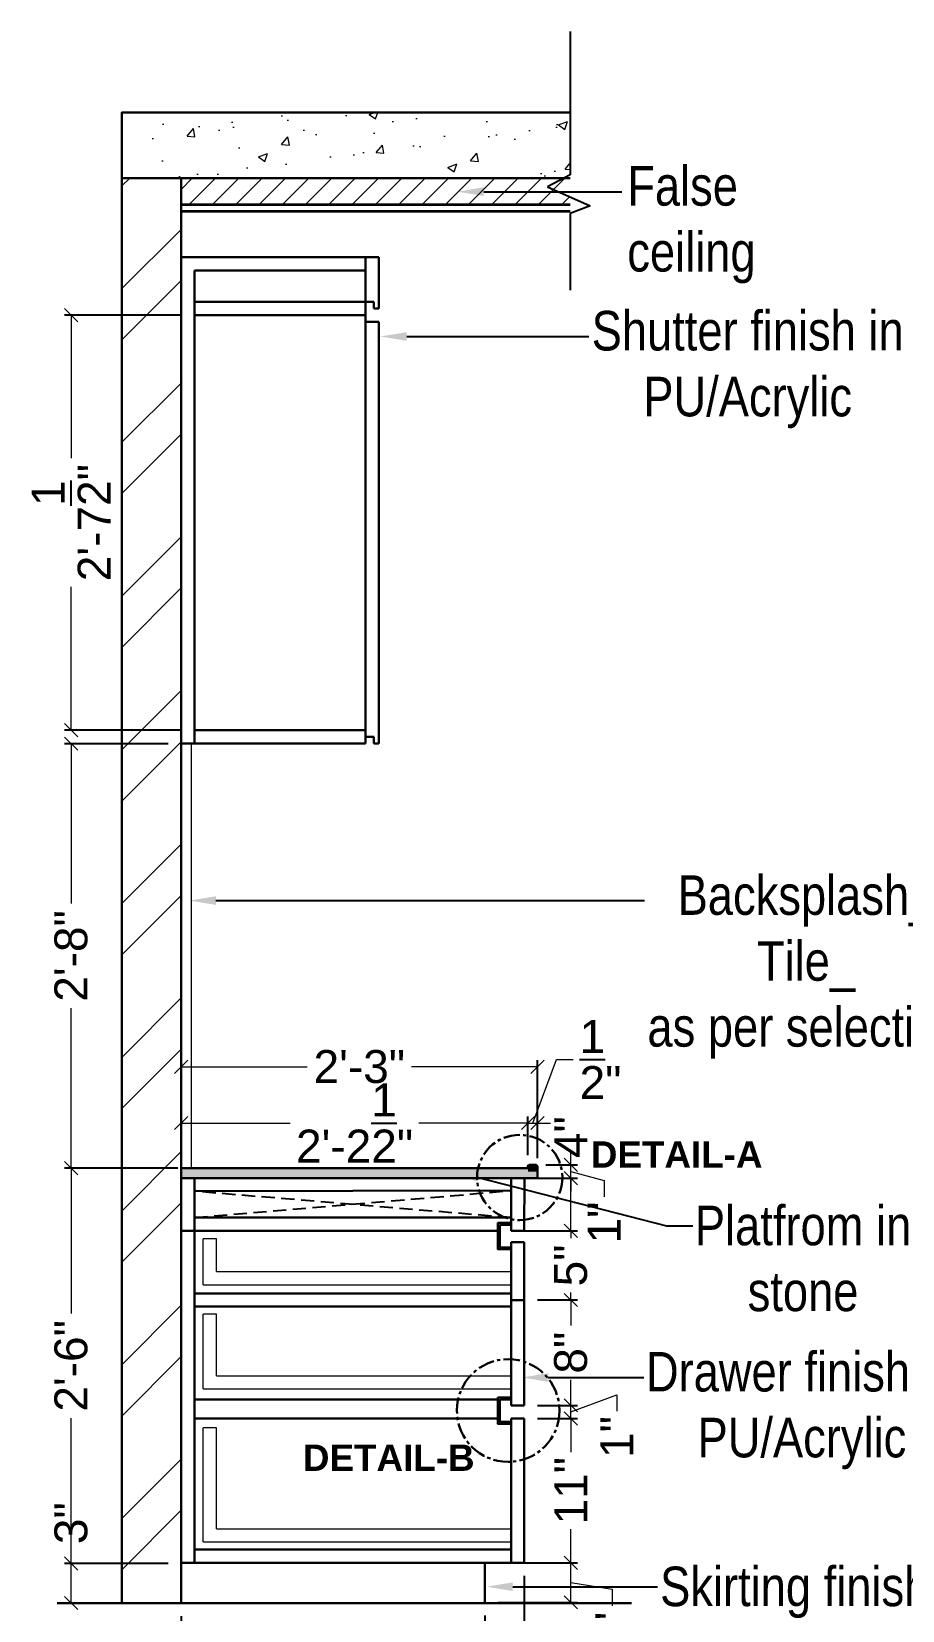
# Model space of a CAD drawing. Header units: millimetres. Extents: x 56222 to 3066687, y -650199 to -121287.
# Drawn here: x 134828 to 134894.1, y -184697.6 to -184577.7 of the extents above; entities that cross this region are included whole.
import ezdxf
from ezdxf import colors
from ezdxf.entities.mleader import LeaderData, LeaderLine
from ezdxf.math import Vec2, Vec3

# ---------------------------------------------------------------- set-up
doc = ezdxf.new("R2010")
doc.units = ezdxf.units.MM
doc.header["$MEASUREMENT"] = 0
doc.header["$PDMODE"] = 35
for name, pattern in [('CENTER', [2, 1.25, -0.25, 0.25, -0.25]), ('DASHED', [0.75, 0.5, -0.25]), ('DASHEDX2', [1.5, 1, -0.5])]:
    doc.linetypes.add(name, pattern=pattern)
doc.layers.get('Defpoints').update_dxf_attribs({"color": 220})
for name, color, linetype, lineweight in [('COLUMN', 1, 'Continuous', 30), ('DIM.', 250, 'Continuous', 13), ('dim05', 1, 'Continuous', 13), ('FURNITURE', 32, 'Continuous', 9), ('furniture dimensions', 1, 'DASHED', 0), ('GF FALSE CEILING', 6, 'Continuous', 35), ('hatch-wall', 8, 'Continuous', 9), ('SECTION ( SLAB PLine )', 104, 'Continuous', 30), ('Text', 7, 'Continuous', 15), ('wall', 7, 'Continuous', 30), ('XX~SLAB ( BEAM )~ ( DIM )', 7, 'Continuous', 9)]:
    doc.layers.add(name, color=color, linetype=linetype, lineweight=lineweight)
doc.styles.add('Arial', font='arial.ttf')
doc.styles.get("Standard").update_dxf_attribs({"font": 'arial.ttf', "height": 6})
doc.styles.add('style4', font='ARIALN.TTF')
doc.dimstyles.new('ISO-25', dxfattribs={"dimtxt": 2.5, "dimasz": 1, "dimexe": 0.5, "dimexo": 1, "dimtad": 0, "dimdec": 1, "dimlunit": 4, "dimtxsty": 'Standard', "dimblk": 'OBLIQUE', "dimcen": 2.5, "dimclrd": 1, "dimclre": 1, "dimclrt": 5, "dimadec": 0, "dimazin": 0, "dimtfac": 1, "dimtdec": 1, "dimtmove": 0, "dimatfit": 3, "dimfxl": 1, "dimlwd": -1, "dimarcsym": 0})

# ---------------------------------------------------------------- blocks, each defined once
blk = doc.blocks.new('_Oblique')
at = {"layer": 'wall', "color": 0, "lineweight": -2}
blk.add_line((-0.5, -0.5), (0.5, 0.5), dxfattribs=at)
blk = doc.blocks.new('*D426')
at = {"layer": 'Defpoints', "color": 0, "lineweight": 30, "transparency": 16777216}
for p in [(134830.99, -184693.99), (134839.35, -184693.99), (134839.35, -184696.99)]:
    blk.add_point(p, dxfattribs=at)
at = {"layer": 'dim05', "color": 1, "linetype": 'Continuous', "transparency": 16777216}
for p, q in [((134830.99, -184693.99), (134830.99, -184692.99)), ((134830.99, -184696.99), (134830.99, -184693.99))]:
    blk.add_line(p, q, dxfattribs=at)
at = {"layer": 'dim05', "color": 1, "linetype": 'Continuous', "lineweight": -2, "transparency": 16777216}
for p, q in [((134838.35, -184693.99), (134830.49, -184693.99)), ((134838.35, -184696.99), (134830.49, -184696.99))]:
    blk.add_line(p, q, dxfattribs=at)
at = {"layer": 'dim05', "color": 1, "transparency": 16777216}
for p, rotation in [((134830.99, -184693.99), 90), ((134830.99, -184696.99), 270)]:
    blk.add_blockref('_Oblique', p, dxfattribs=dict(at, rotation=rotation))
at = {"layer": 'dim05', "color": 5, "lineweight": 25, "transparency": 16777216, "insert": (134830.99, -184690.93), "char_height": 2.5, "attachment_point": 5, "rotation": 90, "style": 'Arial'}
blk.add_mtext('3"', dxfattribs=at)
blk = doc.blocks.new('*D427')
at = {"layer": 'Defpoints', "color": 0, "lineweight": 30, "transparency": 16777216}
for p in [(134830.99, -184663.99), (134839.35, -184663.99), (134839.35, -184693.99)]:
    blk.add_point(p, dxfattribs=at)
at = {"layer": 'dim05', "color": 1, "linetype": 'Continuous', "lineweight": -2, "transparency": 16777216}
for p, q in [((134838.35, -184663.99), (134830.49, -184663.99)), ((134838.35, -184693.99), (134830.49, -184693.99))]:
    blk.add_line(p, q, dxfattribs=at)
at = {"layer": 'dim05', "color": 1, "linetype": 'Continuous', "transparency": 16777216}
for p, q in [((134830.99, -184663.99), (134830.99, -184675.02)), ((134830.99, -184693.99), (134830.99, -184682.96))]:
    blk.add_line(p, q, dxfattribs=at)
at = {"layer": 'dim05', "color": 1, "transparency": 16777216}
for p, rotation in [((134830.99, -184663.99), 90), ((134830.99, -184693.99), 270)]:
    blk.add_blockref('_Oblique', p, dxfattribs=dict(at, rotation=rotation))
at = {"layer": 'dim05', "color": 5, "lineweight": 25, "transparency": 16777216, "insert": (134830.99, -184678.99), "char_height": 2.5, "attachment_point": 5, "rotation": 90, "style": 'Arial'}
blk.add_mtext('2\'-6"', dxfattribs=at)
blk = doc.blocks.new('*D428')
at = {"layer": 'Defpoints', "color": 0, "lineweight": 30, "transparency": 16777216}
for p in [(134830.99, -184631.77), (134839.35, -184631.77), (134840.1, -184663.99)]:
    blk.add_point(p, dxfattribs=at)
at = {"layer": 'dim05', "color": 1, "linetype": 'Continuous', "lineweight": -2, "transparency": 16777216}
for p, q in [((134838.35, -184631.77), (134830.49, -184631.77)), ((134839.1, -184663.99), (134830.49, -184663.99))]:
    blk.add_line(p, q, dxfattribs=at)
at = {"layer": 'dim05', "color": 1, "linetype": 'Continuous', "transparency": 16777216}
for p, q in [((134830.99, -184631.77), (134830.99, -184643.91)), ((134830.99, -184663.99), (134830.99, -184651.85))]:
    blk.add_line(p, q, dxfattribs=at)
at = {"layer": 'dim05', "color": 1, "transparency": 16777216}
for p, rotation in [((134830.99, -184631.77), 90), ((134830.99, -184663.99), 270)]:
    blk.add_blockref('_Oblique', p, dxfattribs=dict(at, rotation=rotation))
at = {"layer": 'dim05', "color": 5, "lineweight": 25, "transparency": 16777216, "insert": (134830.99, -184647.88), "char_height": 2.5, "attachment_point": 5, "rotation": 90, "style": 'Arial'}
blk.add_mtext('2\'-8"', dxfattribs=at)
blk = doc.blocks.new('*D429')
at = {"layer": 'Defpoints', "color": 0, "lineweight": 30, "transparency": 16777216}
for p in [(134830.99, -184599.24), (134840.35, -184599.24), (134840.35, -184630.74)]:
    blk.add_point(p, dxfattribs=at)
at = {"layer": 'dim05', "color": 1, "linetype": 'Continuous', "lineweight": -2, "transparency": 16777216}
for p, q in [((134839.35, -184599.24), (134830.49, -184599.24)), ((134839.35, -184630.74), (134830.49, -184630.74))]:
    blk.add_line(p, q, dxfattribs=at)
at = {"layer": 'dim05', "color": 1, "linetype": 'Continuous', "transparency": 16777216}
for p, q in [((134830.99, -184599.24), (134830.99, -184610.11)), ((134830.99, -184630.74), (134830.99, -184619.87))]:
    blk.add_line(p, q, dxfattribs=at)
at = {"layer": 'dim05', "color": 1, "transparency": 16777216}
for p, rotation in [((134830.99, -184599.24), 90), ((134830.99, -184630.74), 270)]:
    blk.add_blockref('_Oblique', p, dxfattribs=dict(at, rotation=rotation))
at = {"layer": 'dim05', "color": 5, "lineweight": 25, "transparency": 16777216, "insert": (134830.99, -184614.99), "char_height": 2.5, "attachment_point": 5, "rotation": 90, "style": 'Arial'}
blk.add_mtext('2\'-7{\\H1x;\\S1/2;}"', dxfattribs=at)
blk = doc.blocks.new('*D447')
at = {"layer": 'Defpoints', "color": 0, "lineweight": 30, "transparency": 16777216}
for p in [(134862.39, -184693.94), (134868.92, -184693.94), (134862.39, -184696.94)]:
    blk.add_point(p, dxfattribs=at)
at = {"layer": 'dim05', "color": 1, "linetype": 'Continuous', "lineweight": -2, "transparency": 16777216}
for p, q in [((134863.39, -184693.94), (134869.42, -184693.94)), ((134863.39, -184696.94), (134869.42, -184696.94))]:
    blk.add_line(p, q, dxfattribs=at)
at = {"layer": 'dim05', "color": 1, "linetype": 'Continuous', "transparency": 16777216}
for p, q in [((134868.92, -184696.94), (134868.92, -184693.94)), ((134868.92, -184695.44), (134872.06, -184695.95)), ((134872.06, -184695.95), (134872.06, -184697.2))]:
    blk.add_line(p, q, dxfattribs=at)
at = {"layer": 'dim05', "color": 1, "transparency": 16777216}
for p, rotation in [((134868.92, -184693.94), 90), ((134868.92, -184696.94), 270)]:
    blk.add_blockref('_Oblique', p, dxfattribs=dict(at, rotation=rotation))
at = {"layer": 'dim05', "color": 5, "lineweight": 25, "transparency": 16777216, "insert": (134872.06, -184699.26), "char_height": 2.5, "attachment_point": 5, "rotation": 90, "style": 'Arial'}
blk.add_mtext('3"', dxfattribs=at)
blk = doc.blocks.new('*D448')
at = {"layer": 'Defpoints', "color": 0, "lineweight": 30, "transparency": 16777216}
for p in [(134865.39, -184682.99), (134868.92, -184682.99), (134865.39, -184693.94)]:
    blk.add_point(p, dxfattribs=at)
at = {"layer": 'dim05', "color": 1, "linetype": 'Continuous', "lineweight": -2, "transparency": 16777216}
for p, q in [((134866.39, -184682.99), (134869.42, -184682.99)), ((134866.39, -184693.94), (134869.42, -184693.94))]:
    blk.add_line(p, q, dxfattribs=at)
at = {"layer": 'dim05', "color": 1, "linetype": 'Continuous', "transparency": 16777216}
for p, q in [((134868.92, -184682.99), (134868.92, -184685.55)), ((134868.92, -184693.94), (134868.92, -184691.38))]:
    blk.add_line(p, q, dxfattribs=at)
at = {"layer": 'dim05', "color": 1, "transparency": 16777216}
for p, rotation in [((134868.92, -184682.99), 90), ((134868.92, -184693.94), 270)]:
    blk.add_blockref('_Oblique', p, dxfattribs=dict(at, rotation=rotation))
at = {"layer": 'dim05', "color": 5, "lineweight": 25, "transparency": 16777216, "insert": (134868.92, -184688.47), "char_height": 2.5, "attachment_point": 5, "rotation": 90, "style": 'Arial'}
blk.add_mtext('11"', dxfattribs=at)
blk = doc.blocks.new('*D449')
at = {"layer": 'Defpoints', "color": 0, "lineweight": 30, "transparency": 16777216}
for p in [(134865.39, -184681.99), (134868.92, -184681.99), (134865.39, -184682.99)]:
    blk.add_point(p, dxfattribs=at)
at = {"layer": 'dim05', "color": 1, "linetype": 'Continuous', "transparency": 16777216}
for p, q in [((134868.92, -184681.99), (134868.92, -184680.99)), ((134868.92, -184682.49), (134872.42, -184681.19)), ((134872.42, -184681.19), (134872.42, -184682.44)), ((134868.92, -184682.99), (134868.92, -184681.99)), ((134868.92, -184682.99), (134868.92, -184681.99)), ((134868.92, -184682.99), (134868.92, -184683.99))]:
    blk.add_line(p, q, dxfattribs=at)
at = {"layer": 'dim05', "color": 1, "linetype": 'Continuous', "lineweight": -2, "transparency": 16777216}
for p, q in [((134866.39, -184681.99), (134869.42, -184681.99)), ((134866.39, -184682.99), (134869.42, -184682.99))]:
    blk.add_line(p, q, dxfattribs=at)
at = {"layer": 'dim05', "color": 1, "transparency": 16777216}
for p, rotation in [((134868.92, -184681.99), 270), ((134868.92, -184682.99), 90)]:
    blk.add_blockref('_Oblique', p, dxfattribs=dict(at, rotation=rotation))
at = {"layer": 'dim05', "color": 5, "lineweight": 25, "transparency": 16777216, "insert": (134872.42, -184684.39), "char_height": 2.5, "attachment_point": 5, "rotation": 90, "style": 'Arial'}
blk.add_mtext('1"', dxfattribs=at)
blk = doc.blocks.new('*D450')
at = {"layer": 'Defpoints', "color": 0, "lineweight": 30, "transparency": 16777216}
for p in [(134865.39, -184673.99), (134868.92, -184673.99), (134865.39, -184681.99)]:
    blk.add_point(p, dxfattribs=at)
at = {"layer": 'dim05', "color": 1, "linetype": 'Continuous', "lineweight": -2, "transparency": 16777216}
for p, q in [((134866.39, -184673.99), (134869.42, -184673.99)), ((134866.39, -184681.99), (134869.42, -184681.99))]:
    blk.add_line(p, q, dxfattribs=at)
at = {"layer": 'dim05', "color": 1, "linetype": 'Continuous', "transparency": 16777216}
for p, q in [((134868.92, -184673.99), (134868.92, -184675.93)), ((134868.92, -184681.99), (134868.92, -184680.06))]:
    blk.add_line(p, q, dxfattribs=at)
at = {"layer": 'dim05', "color": 1, "transparency": 16777216}
for p, rotation in [((134868.92, -184673.99), 90), ((134868.92, -184681.99), 270)]:
    blk.add_blockref('_Oblique', p, dxfattribs=dict(at, rotation=rotation))
at = {"layer": 'dim05', "color": 5, "lineweight": 25, "transparency": 16777216, "insert": (134868.92, -184677.99), "char_height": 2.5, "attachment_point": 5, "rotation": 90, "style": 'Arial'}
blk.add_mtext('8"', dxfattribs=at)
blk = doc.blocks.new('*D451')
at = {"layer": 'Defpoints', "color": 0, "lineweight": 30, "transparency": 16777216}
for p in [(134865.39, -184668.74), (134868.92, -184668.74), (134865.39, -184673.99)]:
    blk.add_point(p, dxfattribs=at)
at = {"layer": 'dim05', "color": 1, "linetype": 'Continuous', "transparency": 16777216}
for p, q in [((134868.92, -184668.74), (134868.92, -184667.74)), ((134868.92, -184668.74), (134868.92, -184669.31)), ((134868.92, -184673.99), (134868.92, -184673.43)), ((134868.92, -184673.99), (134868.92, -184674.99))]:
    blk.add_line(p, q, dxfattribs=at)
at = {"layer": 'dim05', "color": 1, "linetype": 'Continuous', "lineweight": -2, "transparency": 16777216}
for p, q in [((134866.39, -184668.74), (134869.42, -184668.74)), ((134866.39, -184673.99), (134869.42, -184673.99))]:
    blk.add_line(p, q, dxfattribs=at)
at = {"layer": 'dim05', "color": 1, "transparency": 16777216}
for p, rotation in [((134868.92, -184668.74), 270), ((134868.92, -184673.99), 90)]:
    blk.add_blockref('_Oblique', p, dxfattribs=dict(at, rotation=rotation))
at = {"layer": 'dim05', "color": 5, "lineweight": 25, "transparency": 16777216, "insert": (134868.92, -184671.37), "char_height": 2.5, "attachment_point": 5, "rotation": 90, "style": 'Arial'}
blk.add_mtext('5"', dxfattribs=at)
blk = doc.blocks.new('*D452')
at = {"layer": 'Defpoints', "color": 0, "lineweight": 30, "transparency": 16777216}
for p in [(134864.84, -184664.74), (134868.92, -184664.74), (134864.39, -184668.74)]:
    blk.add_point(p, dxfattribs=at)
at = {"layer": 'dim05', "color": 1, "linetype": 'Continuous', "transparency": 16777216}
for p, q in [((134868.92, -184664.74), (134868.92, -184663.74)), ((134868.92, -184668.74), (134868.92, -184664.74))]:
    blk.add_line(p, q, dxfattribs=at)
at = {"layer": 'dim05', "color": 1, "linetype": 'Continuous', "lineweight": -2, "transparency": 16777216}
for p, q in [((134865.84, -184664.74), (134869.42, -184664.74)), ((134865.39, -184668.74), (134869.42, -184668.74))]:
    blk.add_line(p, q, dxfattribs=at)
at = {"layer": 'dim05', "color": 1, "transparency": 16777216}
for p, rotation in [((134868.92, -184664.74), 90), ((134868.92, -184668.74), 270)]:
    blk.add_blockref('_Oblique', p, dxfattribs=dict(at, rotation=rotation))
at = {"layer": 'dim05', "color": 5, "lineweight": 25, "transparency": 16777216, "insert": (134868.92, -184661.63), "char_height": 2.5, "attachment_point": 5, "rotation": 90, "style": 'Arial'}
blk.add_mtext('4"', dxfattribs=at)
blk = doc.blocks.new('*D453')
at = {"layer": 'Defpoints', "color": 0, "lineweight": 30, "transparency": 16777216}
for p in [(134866.03, -184663.74), (134868.92, -184663.74), (134866.39, -184664.74)]:
    blk.add_point(p, dxfattribs=at)
at = {"layer": 'dim05', "color": 1, "linetype": 'Continuous', "transparency": 16777216}
for p, q in [((134868.92, -184663.74), (134868.92, -184662.74)), ((134868.92, -184664.74), (134868.92, -184663.74)), ((134868.92, -184664.74), (134868.92, -184663.74)), ((134868.92, -184664.24), (134871.46, -184664.92)), ((134868.92, -184664.74), (134868.92, -184665.74)), ((134871.46, -184664.92), (134871.46, -184666.17))]:
    blk.add_line(p, q, dxfattribs=at)
at = {"layer": 'dim05', "color": 1, "linetype": 'Continuous', "lineweight": -2, "transparency": 16777216}
for p, q in [((134867.03, -184663.74), (134869.42, -184663.74)), ((134867.39, -184664.74), (134869.42, -184664.74))]:
    blk.add_line(p, q, dxfattribs=at)
at = {"layer": 'dim05', "color": 1, "transparency": 16777216}
for p, rotation in [((134868.92, -184663.74), 270), ((134868.92, -184664.74), 90)]:
    blk.add_blockref('_Oblique', p, dxfattribs=dict(at, rotation=rotation))
at = {"layer": 'dim05', "color": 5, "lineweight": 25, "transparency": 16777216, "insert": (134871.46, -184668.11), "char_height": 2.5, "attachment_point": 5, "rotation": 90, "style": 'Arial'}
blk.add_mtext('1"', dxfattribs=at)
blk = doc.blocks.new('*D454')
at = {"layer": 'Defpoints', "color": 0, "lineweight": 30, "transparency": 16777216}
for p in [(134839.35, -184696.99), (134862.39, -184696.94), (134862.39, -184700.09)]:
    blk.add_point(p, dxfattribs=at)
at = {"layer": 'dim05', "color": 1, "linetype": 'Continuous', "lineweight": -2, "transparency": 16777216}
for p, q in [((134839.35, -184697.99), (134839.35, -184700.59)), ((134862.39, -184697.94), (134862.39, -184700.59))]:
    blk.add_line(p, q, dxfattribs=at)
at = {"layer": 'dim05', "color": 1, "linetype": 'Continuous', "transparency": 16777216}
for p, q in [((134839.35, -184700.09), (134846.07, -184700.09)), ((134862.39, -184700.09), (134855.67, -184700.09))]:
    blk.add_line(p, q, dxfattribs=at)
at = {"layer": 'dim05', "color": 1, "transparency": 16777216, "rotation": 180}
blk.add_blockref('_Oblique', (134839.35, -184700.09), dxfattribs=at)
at = {"layer": 'dim05', "color": 1, "transparency": 16777216}
blk.add_blockref('_Oblique', (134862.39, -184700.09), dxfattribs=at)
at = {"layer": 'dim05', "color": 5, "lineweight": 25, "transparency": 16777216, "insert": (134850.87, -184700.09), "char_height": 2.5, "attachment_point": 5, "style": 'Arial'}
blk.add_mtext('1\'-11"', dxfattribs=at)
blk = doc.blocks.new('*D455')
at = {"layer": 'Defpoints', "color": 0, "lineweight": 30, "transparency": 16777216}
for p in [(134865.39, -184693.94), (134862.39, -184696.99), (134865.39, -184700.09)]:
    blk.add_point(p, dxfattribs=at)
at = {"layer": 'dim05', "color": 1, "linetype": 'Continuous', "lineweight": -2, "transparency": 16777216}
for p, q in [((134865.39, -184694.94), (134865.39, -184700.59)), ((134862.39, -184697.99), (134862.39, -184700.59))]:
    blk.add_line(p, q, dxfattribs=at)
at = {"layer": 'dim05', "color": 1, "linetype": 'Continuous', "transparency": 16777216}
for p, q in [((134862.39, -184700.09), (134865.39, -184700.09)), ((134863.89, -184700.09), (134864.12, -184702.66)), ((134864.12, -184702.66), (134865.37, -184702.66))]:
    blk.add_line(p, q, dxfattribs=at)
at = {"layer": 'dim05', "color": 1, "transparency": 16777216, "rotation": 180}
blk.add_blockref('_Oblique', (134862.39, -184700.09), dxfattribs=at)
at = {"layer": 'dim05', "color": 1, "transparency": 16777216}
blk.add_blockref('_Oblique', (134865.39, -184700.09), dxfattribs=at)
at = {"layer": 'dim05', "color": 5, "lineweight": 25, "transparency": 16777216, "insert": (134867.43, -184702.66), "char_height": 2.5, "attachment_point": 5, "style": 'Arial'}
blk.add_mtext('3"', dxfattribs=at)
blk = doc.blocks.new('*D440')
at = {"layer": 'Defpoints', "color": 0, "lineweight": 30, "transparency": 16777216}
for p in [(134865.67, -184660.56), (134839.35, -184663.99), (134865.67, -184663.99)]:
    blk.add_point(p, dxfattribs=at)
at = {"layer": 'dim05', "color": 1, "linetype": 'Continuous', "lineweight": -2, "transparency": 16777216}
for p, q in [((134839.35, -184662.99), (134839.35, -184660.06)), ((134865.67, -184662.99), (134865.67, -184660.06))]:
    blk.add_line(p, q, dxfattribs=at)
at = {"layer": 'dim05', "color": 1, "linetype": 'Continuous', "transparency": 16777216}
for p, q in [((134839.35, -184660.56), (134847.62, -184660.56)), ((134865.67, -184660.56), (134857.39, -184660.56))]:
    blk.add_line(p, q, dxfattribs=at)
at = {"layer": 'dim05', "color": 1, "transparency": 16777216, "rotation": 180}
blk.add_blockref('_Oblique', (134839.35, -184660.56), dxfattribs=at)
at = {"layer": 'dim05', "color": 1, "transparency": 16777216}
blk.add_blockref('_Oblique', (134865.67, -184660.56), dxfattribs=at)
at = {"layer": 'dim05', "color": 5, "lineweight": 25, "transparency": 16777216, "insert": (134852.51, -184660.56), "char_height": 2.5, "attachment_point": 5, "style": 'Arial'}
blk.add_mtext('2\'-2{\\H1x;\\S1/2;}"', dxfattribs=at)
blk = doc.blocks.new('*D441')
at = {"layer": 'Defpoints', "color": 0, "lineweight": 30, "transparency": 16777216}
for p in [(134866.39, -184656.29), (134839.35, -184663.99), (134866.39, -184664.24)]:
    blk.add_point(p, dxfattribs=at)
at = {"layer": 'dim05', "color": 1, "linetype": 'Continuous', "lineweight": -2, "transparency": 16777216}
for p, q in [((134839.35, -184662.99), (134839.35, -184655.79)), ((134866.39, -184663.24), (134866.39, -184655.79))]:
    blk.add_line(p, q, dxfattribs=at)
at = {"layer": 'dim05', "color": 1, "linetype": 'Continuous', "transparency": 16777216}
for p, q in [((134839.35, -184656.29), (134848.9, -184656.29)), ((134866.39, -184656.29), (134856.84, -184656.29))]:
    blk.add_line(p, q, dxfattribs=at)
at = {"layer": 'dim05', "color": 1, "transparency": 16777216, "rotation": 180}
blk.add_blockref('_Oblique', (134839.35, -184656.29), dxfattribs=at)
at = {"layer": 'dim05', "color": 1, "transparency": 16777216}
blk.add_blockref('_Oblique', (134866.39, -184656.29), dxfattribs=at)
at = {"layer": 'dim05', "color": 5, "lineweight": 25, "transparency": 16777216, "insert": (134852.87, -184656.29), "char_height": 2.5, "attachment_point": 5, "style": 'Arial'}
blk.add_mtext('2\'-3"', dxfattribs=at)
blk = doc.blocks.new('*D446')
at = {"layer": 'Defpoints', "color": 0, "lineweight": 30, "transparency": 16777216}
for p in [(134866.39, -184660.56), (134865.67, -184663.99), (134866.39, -184663.99)]:
    blk.add_point(p, dxfattribs=at)
at = {"layer": 'dim05', "color": 1, "linetype": 'Continuous', "transparency": 16777216}
for p, q in [((134866.03, -184660.56), (134867.85, -184655.74)), ((134867.85, -184655.74), (134869.1, -184655.74)), ((134865.67, -184660.56), (134864.67, -184660.56)), ((134865.67, -184660.56), (134866.39, -184660.56)), ((134865.67, -184660.56), (134866.39, -184660.56)), ((134866.39, -184660.56), (134867.39, -184660.56))]:
    blk.add_line(p, q, dxfattribs=at)
at = {"layer": 'dim05', "color": 1, "linetype": 'Continuous', "lineweight": -2, "transparency": 16777216}
for p, q in [((134865.67, -184662.99), (134865.67, -184660.06)), ((134866.39, -184662.99), (134866.39, -184660.06))]:
    blk.add_line(p, q, dxfattribs=at)
at = {"layer": 'dim05', "color": 1, "transparency": 16777216}
blk.add_blockref('_Oblique', (134865.67, -184660.56), dxfattribs=at)
at = {"layer": 'dim05', "color": 1, "transparency": 16777216, "rotation": 180}
blk.add_blockref('_Oblique', (134866.39, -184660.56), dxfattribs=at)
at = {"layer": 'dim05', "color": 5, "lineweight": 25, "transparency": 16777216, "insert": (134871.18, -184655.74), "char_height": 2.5, "attachment_point": 5, "style": 'Arial'}
blk.add_mtext('{\\H1x;\\S1/2;}"', dxfattribs=at)

msp = doc.modelspace()

# ---------------------------------------------------------------- hatches: boundary and pattern name
at = {"layer": 'FURNITURE', "lineweight": 20, "true_color": 0x636466}
h = msp.add_hatch(dxfattribs=at)
h.set_pattern_fill('AR-CONC', color=251)
h.set_pattern_definition([(50, (5416.9524, -203138.564), (7.17260183, -0.62752135), [0.75, -8.25]), (355, (5416.9524, -203138.564), (-1.38751334, 7.52192134), [0.6, -6.6]), (100.4514445, (5417.55, -203138.616), (5.78508847, 6.8943999), [0.6374019, -7.0114211]), (46.1842, (5416.952, -203136.564), (10.6724133, -1.6551928), [1.125, -12.375]), (96.6356355, (5417.842, -203136.702), (9.34661946, 9.741186), [0.9561034, -10.5171376]), (351.184164, (5416.952, -203136.564), (9.34661945, 9.741186), [0.9, -9.9]), (21, (5417.9524, -203137.064), (5.96907052, -4.0261889), [0.75, -8.25]), (326, (5417.9524, -203137.064), (2.4331533, 7.25150045), [0.6, -6.6]), (71.451445, (5418.45, -203137.3995), (8.40222377, 3.22531153), [0.6374019, -7.0114211]), (37.5, (5416.9524, -203138.564), (0.121598553, 3.32893854), [0, -6.52, 0, -6.7, 0, -6.625]), (7.5, (5416.9524, -203138.564), (2.63069537, 3.94411712), [0, -3.82, 0, -6.37, 0, -2.525]), (327.5, (5414.7224, -203138.564), (5.33822436, -0.22554872), [0, -2.5, 0, -7.8, 0, -10.35]), (317.5, (5413.7224, -203138.564), (5.8318617, 1.00104982), [0, -3.25, 0, -5.18, 0, -7.35])])
h.paths.add_polyline_path([(134994.504, -184615.854), (134989.98, -184615.854), (134989.98, -184615.885)])
h.paths.add_polyline_path([(134868.874, -184588.85), (134868.887, -184583.854), (134834.846, -184583.854), (134834.846, -184588.854), (134845.98, -184588.854), (134845.966, -184588.858)])
at = {"layer": 'furniture dimensions', "true_color": 0x939598}
h = msp.add_hatch(color=252, dxfattribs=at)
h.dxf.hatch_style = 1
h.paths.add_polyline_path([(134839.346, -184664.743), (134839.346, -184663.993), (134866.387, -184663.993), (134866.387, -184664.743)])
at = {"layer": 'furniture dimensions', "lineweight": 30, "true_color": 0x939598}
h = msp.add_hatch(color=252, dxfattribs=at)
h.dxf.hatch_style = 1
h.paths.add_polyline_path([(134866.387, -184663.843, 0.4163835), (134866.286, -184663.743), (134865.765, -184663.743, 0.4133453), (134865.665, -184663.843), (134865.665, -184664.245), (134866.387, -184664.245)])
at = {"layer": 'GF FALSE CEILING', "lineweight": 9}
h = msp.add_hatch(dxfattribs=at)
h.set_pattern_fill('ANSI31', color=256, scale=10)
h.set_pattern_definition([(45, (6600.6103, -201520.9849), (-0.883883476, 0.883883476), [])])
h.paths.add_polyline_path([(134868.88, -184588.854), (134839.346, -184588.854), (134839.346, -184590.854), (134868.88, -184590.854)])
at = {"layer": 'hatch-wall'}
h = msp.add_hatch(dxfattribs=at)
h.set_pattern_fill('ANSI32', color=256, scale=22)
h.set_pattern_definition([(45, (6600.61, -201514.115), (-5.83363094, 5.83363094), []), (45, (6604.499, -201514.115), (-5.83363094, 5.83363094), [])])
h.paths.add_polyline_path([(134839.34, -184588.854), (134834.852, -184588.854), (134834.858, -184696.993), (134839.346, -184696.993)])

# ---------------------------------------------------------------- linework, layer by layer
at = {"layer": 'COLUMN'}
msp.add_line((134829.924, -184696.993), (134873.543, -184696.993), dxfattribs=at)
at = {"layer": 'FURNITURE', "linetype": 'ByBlock', "lineweight": -3}
for p, q in [((134868.88, -184577.721), (134868.88, -184588.586)), ((134868.88, -184588.586), (134867.154, -184589.494)), ((134867.154, -184589.494), (134870.393, -184590.957)), ((134870.393, -184590.957), (134868.88, -184591.534)), ((134868.88, -184591.534), (134868.88, -184597.343)), ((134839.346, -184595.854), (134839.346, -184599.862))]:
    msp.add_line(p, q, dxfattribs=at)
at = {"layer": 'FURNITURE', "lineweight": 30}
for p, q in [((134839.346, -184594.354), (134839.346, -184631.743)), ((134854.346, -184594.854), (134839.346, -184594.854)), ((134853.346, -184594.854), (134853.346, -184631.743)), ((134854.346, -184598.743), (134854.346, -184594.854)), ((134840.346, -184595.854), (134840.346, -184631.743)), ((134853.346, -184595.854), (134840.346, -184595.854)), ((134853.346, -184598.243), (134853.966, -184598.243)), ((134853.966, -184598.743), (134853.966, -184598.243)), ((134853.346, -184598.743), (134853.346, -184598.743)), ((134853.346, -184598.743), (134853.346, -184598.743)), ((134854.346, -184599.743), (134853.346, -184599.743)), ((134854.346, -184598.743), (134853.966, -184598.743)), ((134854.346, -184631.743), (134854.346, -184599.743)), ((134853.346, -184630.743), (134840.346, -184630.743)), ((134853.346, -184631.743), (134839.346, -184631.743)), ((134853.346, -184631.243), (134853.966, -184631.243)), ((134853.346, -184631.743), (134853.346, -184631.743)), ((134853.346, -184631.743), (134853.346, -184631.743)), ((134853.966, -184631.743), (134853.966, -184631.243)), ((134854.346, -184631.743), (134853.966, -184631.743)), ((134865.665, -184663.993), (134839.346, -184663.993)), ((134839.346, -184663.993), (134839.346, -184667.743)), ((134866.387, -184663.994), (134866.387, -184664.492)), ((134866.387, -184664.743), (134839.346, -184664.743)), ((134840.346, -184668.743), (134840.346, -184664.743)), ((134864.387, -184665.689), (134840.346, -184665.743)), ((134864.387, -184664.743), (134864.387, -184668.743)), ((134865.412, -184664.743), (134865.387, -184668.743)), ((134840.346, -184667.743), (134864.387, -184667.743)), ((134839.346, -184668.743), (134863.387, -184668.743)), ((134839.346, -184668.743), (134839.346, -184696.939)), ((134840.346, -184693.939), (134840.346, -184668.743)), ((134863.387, -184669.146), (134863.537, -184669.146)), ((134864.387, -184668.743), (134865.387, -184668.743)), ((134864.387, -184669.593), (134864.387, -184681.993)), ((134865.387, -184669.593), (134864.387, -184669.593)), ((134865.387, -184669.593), (134865.387, -184681.993)), ((134864.387, -184673.493), (134840.346, -184673.493)), ((134865.387, -184673.993), (134864.387, -184673.993)), ((134864.387, -184675.433), (134864.387, -184673.993)), ((134864.387, -184674.493), (134840.346, -184674.493)), ((134863.387, -184681.546), (134840.346, -184681.546)), ((134864.387, -184681.993), (134865.387, -184681.993)), ((134863.387, -184682.993), (134840.346, -184682.993)), ((134864.387, -184682.993), (134864.387, -184693.939)), ((134864.387, -184682.993), (134865.387, -184682.993)), ((134865.387, -184682.993), (134865.387, -184693.939)), ((134864.387, -184692.939), (134840.346, -184692.939)), ((134865.387, -184693.939), (134839.346, -184693.939)), ((134862.387, -184693.939), (134862.387, -184696.993)), ((134862.387, -184693.939), (134865.387, -184693.939)), ((134862.387, -184696.993), (134839.346, -184696.993))]:
    msp.add_line(p, q, dxfattribs=at)
at = {"layer": 'FURNITURE', "lineweight": 30, "ltscale": 0.4}
msp.add_line((134865.765, -184663.743), (134866.288, -184663.743), dxfattribs=at)
at = {"layer": 'FURNITURE', "linetype": 'DASHEDX2', "lineweight": 25}
for p, q in [((134840.346, -184667.743), (134864.387, -184665.689)), ((134864.387, -184667.743), (134840.346, -184665.743))]:
    msp.add_line(p, q, dxfattribs=at)
at = {"layer": 'FURNITURE'}
for p, q in [((134841.017, -184672.836), (134841.017, -184669.352)), ((134842.017, -184669.352), (134841.017, -184669.352)), ((134842.017, -184671.836), (134842.017, -184669.352)), ((134841.017, -184672.836), (134864.387, -184672.836)), ((134842.017, -184671.836), (134864.387, -184671.836)), ((134841.017, -184680.739), (134841.017, -184675.076)), ((134842.017, -184675.076), (134841.017, -184675.076)), ((134842.017, -184679.739), (134842.017, -184675.076)), ((134842.017, -184679.739), (134864.387, -184679.739)), ((134841.017, -184680.739), (134864.387, -184680.739)), ((134841.017, -184692.35), (134841.017, -184683.697)), ((134842.017, -184683.697), (134841.017, -184683.697)), ((134842.017, -184683.697), (134841.017, -184683.697)), ((134842.017, -184683.697), (134841.017, -184683.697)), ((134842.017, -184691.35), (134842.017, -184683.697)), ((134842.017, -184691.35), (134864.387, -184691.35)), ((134841.017, -184692.35), (134864.387, -184692.35))]:
    msp.add_line(p, q, dxfattribs=at)
at = {"layer": 'FURNITURE', "lineweight": 30}
msp.add_lwpolyline([(134840.346, -184599.243), (134853.346, -184599.243), (134853.346, -184598.243), (134840.346, -184598.243)], close=True, dxfattribs=at)
at = {"layer": 'FURNITURE', "lineweight": 30, "ltscale": 0.4}
msp.add_lwpolyline([(134865.665, -184663.993), (134865.665, -184663.843, -0.4142136), (134865.765, -184663.743), (134866.287, -184663.743, -0.4142136), (134866.387, -184663.843), (134866.387, -184664.743), (134864.437, -184664.743)], format="xyb", dxfattribs=at)
at = {"layer": 'FURNITURE', "lineweight": 30}
for points in [[(134864.387, -184669.996), (134864.387, -184670.146), (134863.387, -184670.146), (134863.387, -184668.146), (134864.387, -184668.146), (134864.387, -184668.296)], [(134864.387, -184669.996), (134863.537, -184669.996), (134863.537, -184668.296), (134864.387, -184668.296)], [(134864.387, -184683.246), (134864.387, -184683.396), (134863.387, -184683.396), (134863.387, -184681.396), (134864.387, -184681.396), (134864.387, -184681.546)], [(134864.387, -184683.246), (134863.537, -184683.246), (134863.537, -184681.546), (134864.387, -184681.546)]]:
    msp.add_lwpolyline(points, dxfattribs=at)
at = {"layer": 'FURNITURE', "color": 1, "linetype": 'CENTER', "lineweight": 30}
for centre, radius in [((134865.047, -184664.694), 3.237), ((134864.169, -184682.383), 3.896)]:
    msp.add_circle(centre, radius, dxfattribs=at)
at = {"layer": 'GF FALSE CEILING'}
for p, q in [((134839.346, -184590.854), (134868.88, -184590.854)), ((134839.346, -184591.354), (134868.88, -184591.354))]:
    msp.add_line(p, q, dxfattribs=at)
at = {"layer": 'SECTION ( SLAB PLine )', "color": 1}
msp.add_lwpolyline([(134868.88, -184583.854), (134834.846, -184583.854), (134834.846, -184588.854), (134839.346, -184588.854), (134839.346, -184588.854), (134868.88, -184588.854)], dxfattribs=at)
at = {"layer": 'wall', "lineweight": 30}
msp.add_lwpolyline([(134839.346, -184594.854), (134839.346, -184631.743)], dxfattribs=at)
at = {"layer": 'XX~SLAB ( BEAM )~ ( DIM )', "color": 242, "lineweight": 15, "true_color": 0xcd2027}
msp.add_line((134840.096, -184631.743), (134840.096, -184663.993), dxfattribs=at)
at = {"layer": 'XX~SLAB ( BEAM )~ ( DIM )', "lineweight": 30}
msp.add_lwpolyline([(134839.346, -184696.993), (134834.846, -184696.993), (134834.846, -184588.854), (134839.346, -184588.854)], close=True, dxfattribs=at)

# ---------------------------------------------------------------- texts
at = {"layer": 'DIM.', "color": 1, "char_height": 2, "attachment_point": 1}
for s, insert in [('{\\fArial|b1|i0|c0|p34;DETAIL-A}', (134870.444, -184661.948)), ('{\\fArial|b1|i0|c0|p34;DETAIL-B}', (134848.586, -184684.963))]:
    msp.add_mtext_dynamic_manual_height_columns(s, width=54.57683, gutter_width=0.752, heights=[0], dxfattribs=dict(at, insert=insert))

# ---------------------------------------------------------------- dimensions: what is measured, and where the dimension line sits
at = {"layer": 'dim05', "color": 27, "lineweight": 25, "true_color": 0x7d5120}
for base, p1, p2, picture, middle in [((134830.989, -184599.243), (134840.346, -184630.743), (134840.346, -184599.243), '*D429', (134830.989, -184614.993)), ((134830.989, -184631.774), (134840.096, -184663.993), (134839.346, -184631.774), '*D428', (134830.989, -184647.884)), ((134868.916, -184664.743), (134864.387, -184668.743), (134864.84, -184664.743), '*D452', (134868.916, -184661.631)), ((134830.989, -184663.993), (134839.346, -184693.993), (134839.346, -184663.993), '*D427', (134830.989, -184678.993)), ((134868.9158, -184668.7431), (134865.3871, -184673.9928), (134865.3871, -184668.7431), '*D451', (134868.9158, -184671.3679)), ((134868.916, -184673.993), (134865.387, -184681.993), (134865.387, -184673.993), '*D450', (134868.916, -184677.993)), ((134868.916, -184682.993), (134865.387, -184693.939), (134865.387, -184682.993), '*D448', (134868.916, -184688.466)), ((134830.989, -184693.993), (134839.346, -184696.993), (134839.346, -184693.993), '*D426', (134830.989, -184690.932))]:
    dim = msp.add_linear_dim(base=base, p1=p1, p2=p2, angle=90, dimstyle='ISO-25', override={"dimtxsty": 'Arial'}, dxfattribs=at)
    dim.commit()
    dim.dimension.update_dxf_attribs({"geometry": picture, "text_midpoint": middle})
for base, p1, p2, picture, middle in [((134866.387, -184660.559), (134865.665, -184663.993), (134866.387, -184663.994), '*D446', (134869.727, -184655.739)), ((134865.387, -184700.09), (134862.387, -184696.993), (134865.387, -184693.939), '*D455', (134865.993, -184702.662))]:
    dim = msp.add_linear_dim(base=base, p1=p1, p2=p2, dimstyle='ISO-25', override={"dimtxsty": 'Arial', "dimtmove": 1}, dxfattribs=at)
    dim.commit()
    dim.dimension.update_dxf_attribs({"geometry": picture, "text_midpoint": middle, "dimtype": 160})
for base, p1, p2, picture, middle in [((134866.387, -184656.289), (134839.346, -184663.993), (134866.387, -184664.243), '*D441', (134852.867, -184656.289)), ((134865.665, -184660.559), (134839.346, -184663.993), (134865.665, -184663.993), '*D440', (134852.506, -184660.559)), ((134862.387, -184700.09), (134839.346, -184696.993), (134862.387, -184696.939), '*D454', (134850.867, -184700.09))]:
    dim = msp.add_linear_dim(base=base, p1=p1, p2=p2, dimstyle='ISO-25', override={"dimtxsty": 'Arial'}, dxfattribs=at)
    dim.commit()
    dim.dimension.update_dxf_attribs({"geometry": picture, "text_midpoint": middle})
for base, p1, p2, picture, middle in [((134868.916, -184663.743), (134866.387, -184664.743), (134866.026, -184663.743), '*D453', (134871.462, -184666.791)), ((134868.916, -184681.993), (134865.387, -184682.993), (134865.387, -184681.993), '*D449', (134872.425, -184683.068)), ((134868.916, -184693.939), (134862.387, -184696.939), (134862.387, -184693.939), '*D447', (134872.065, -184697.829))]:
    dim = msp.add_linear_dim(base=base, p1=p1, p2=p2, angle=90, dimstyle='ISO-25', override={"dimtxsty": 'Arial', "dimtmove": 1}, dxfattribs=at)
    dim.commit()
    dim.dimension.update_dxf_attribs({"geometry": picture, "text_midpoint": middle, "dimtype": 160})

# ---------------------------------------------------------------- leaders
at = {"layer": 'Text', "color": 1, "lineweight": 0, "ltscale": 20}
ml = msp.add_multileader_mtext('Standard', dxfattribs=at)
ml.set_content('False \\Pceiling', color=1, style='style4')
ml.set_leader_properties()
ml.build(insert=Vec2(0, 0))
ml.multileader.update_dxf_attribs({"dogleg_length": 2.025, "arrow_head_size": 2})
ctx = ml.context
ctx.base_point, ctx.char_height, ctx.arrow_head_size, ctx.landing_gap_size, ctx.plane_origin = Vec3(134872.81, -184589.872), 3, 2, 0.4, Vec3(134811.188, -184574.011)
notes = []
notes.append((ctx, [(0, (1, 1, 0), (134870.32, -184589.872), (1, 0), 2.489, [(0, [(134860.313, -184589.872)], 0, [])])]))
ctx.mtext.insert = Vec3(134873.21, -184587.931)
ml = msp.add_multileader_mtext('Standard', dxfattribs=at)
ml.set_content('Shutter finish in \\PPU/Acrylic ', color=1, style='style4')
ml.set_leader_properties()
ml.build(insert=Vec2(0, 0))
ml.multileader.update_dxf_attribs({"dogleg_length": 2.025, "arrow_head_size": 2})
ctx = ml.context
ctx.base_point, ctx.char_height, ctx.arrow_head_size, ctx.landing_gap_size, ctx.plane_origin = Vec3(134870.304, -184600.863), 3, 2, 0.4, Vec3(134802.639, -184600.863)
ctx.text_align_type = 1
notes.append((ctx, [(0, (1, 1, 0), (134861.772, -184600.863), (1, 0), 8.532, [(0, [(134854.471, -184600.863)], 0, [])])]))
ctx.mtext.insert, ctx.mtext.alignment = Vec3(134882.351, -184598.922), 2
ml = msp.add_multileader_mtext('Standard', dxfattribs=at)
ml.set_content('Backsplash_\\PTile_\\Pas per selection', color=1, style='style4')
ml.set_leader_properties()
ml.build(insert=Vec2(0, 0))
ml.multileader.update_dxf_attribs({"dogleg_length": 2.025, "arrow_head_size": 2})
ctx = ml.context
ctx.base_point, ctx.char_height, ctx.arrow_head_size, ctx.landing_gap_size, ctx.plane_origin = Vec3(134874.522, -184643.676), 3, 2, 0.4, Vec3(134810.377, -184643.676)
ctx.text_align_type = 1
notes.append((ctx, [(0, (1, 1, 0), (134872.51, -184643.676), (1, 0), 2.011, [(0, [(134839.981, -184643.676)], 0, [])])]))
ctx.mtext.insert, ctx.mtext.alignment = Vec3(134886.778, -184641.759), 2
ml = msp.add_multileader_mtext('Standard', dxfattribs=at)
ml.set_content('Platfrom in \\Pstone', color=1, style='style4')
ml.set_leader_properties()
ml.build(insert=Vec2(0, 0))
ml.multileader.update_dxf_attribs({"dogleg_length": 2.025, "arrow_head_size": 2})
ctx = ml.context
ctx.base_point, ctx.char_height, ctx.arrow_head_size, ctx.landing_gap_size, ctx.plane_origin = Vec3(134878.195, -184668.362), 3, 2, 0.4, Vec3(134814.794, -184664.921)
ctx.text_align_type = 1
notes.append((ctx, [(0, (1, 1, 0), (134876.183, -184668.362), (1, 0), 2.011, [(0, [(134859.953, -184664.209)], 0, [])])]))
ctx.mtext.insert, ctx.mtext.alignment = Vec3(134886.555, -184666.837), 2
ml = msp.add_multileader_mtext('Standard', dxfattribs=at)
ml.set_content('Drawer finish in \\PPU/Acrylic ', color=1, style='style4')
ml.set_leader_properties()
ml.build(insert=Vec2(0, 0))
ml.multileader.update_dxf_attribs({"dogleg_length": 2.025, "arrow_head_size": 2})
ctx = ml.context
ctx.base_point, ctx.char_height, ctx.arrow_head_size, ctx.landing_gap_size, ctx.plane_origin = Vec3(134874.478, -184679.874), 3, 2, 0.4, Vec3(134813.334, -184679.874)
ctx.text_align_type = 1
notes.append((ctx, [(0, (1, 1, 0), (134872.467, -184679.874), (1, 0), 2.011, [(0, [(134865.213, -184679.874)], 0, [])])]))
ctx.mtext.insert, ctx.mtext.alignment = Vec3(134886.468, -184677.933), 2
ml = msp.add_multileader_mtext('Standard', dxfattribs=at)
ml.set_content('Skirting finish\\P in laminate ', color=1, style='style4')
ml.set_leader_properties()
ml.build(insert=Vec2(0, 0))
ml.multileader.update_dxf_attribs({"dogleg_length": 2.025, "arrow_head_size": 2})
ctx = ml.context
ctx.base_point, ctx.char_height, ctx.arrow_head_size, ctx.landing_gap_size, ctx.plane_origin = Vec3(134875.499, -184695.754), 3, 2, 0.4, Vec3(134813.334, -184695.754)
ctx.text_align_type = 1
notes.append((ctx, [(0, (1, 1, 0), (134872.467, -184695.754), (1, 0), 3.032, [(0, [(134862.523, -184695.754)], 0, [])])]))
ctx.mtext.insert, ctx.mtext.alignment = Vec3(134885.922, -184694.23), 2
for ctx, leaders in notes:
    for number, flags, end, landing, length, lines in leaders:
        leader = LeaderData()
        leader.index, (leader.has_last_leader_line, leader.has_dogleg_vector, leader.attachment_direction) = number, flags
        leader.last_leader_point, leader.dogleg_vector, leader.dogleg_length = Vec3(end), Vec3(landing), length
        for number, points, colour, breaks in lines:
            line = LeaderLine()
            line.index, line.vertices, line.color, line.breaks = number, Vec3.list(points), colors.encode_raw_color(colour), breaks
            leader.lines.append(line)
        ctx.leaders.append(leader)

doc.saveas('drawing.dxf')
